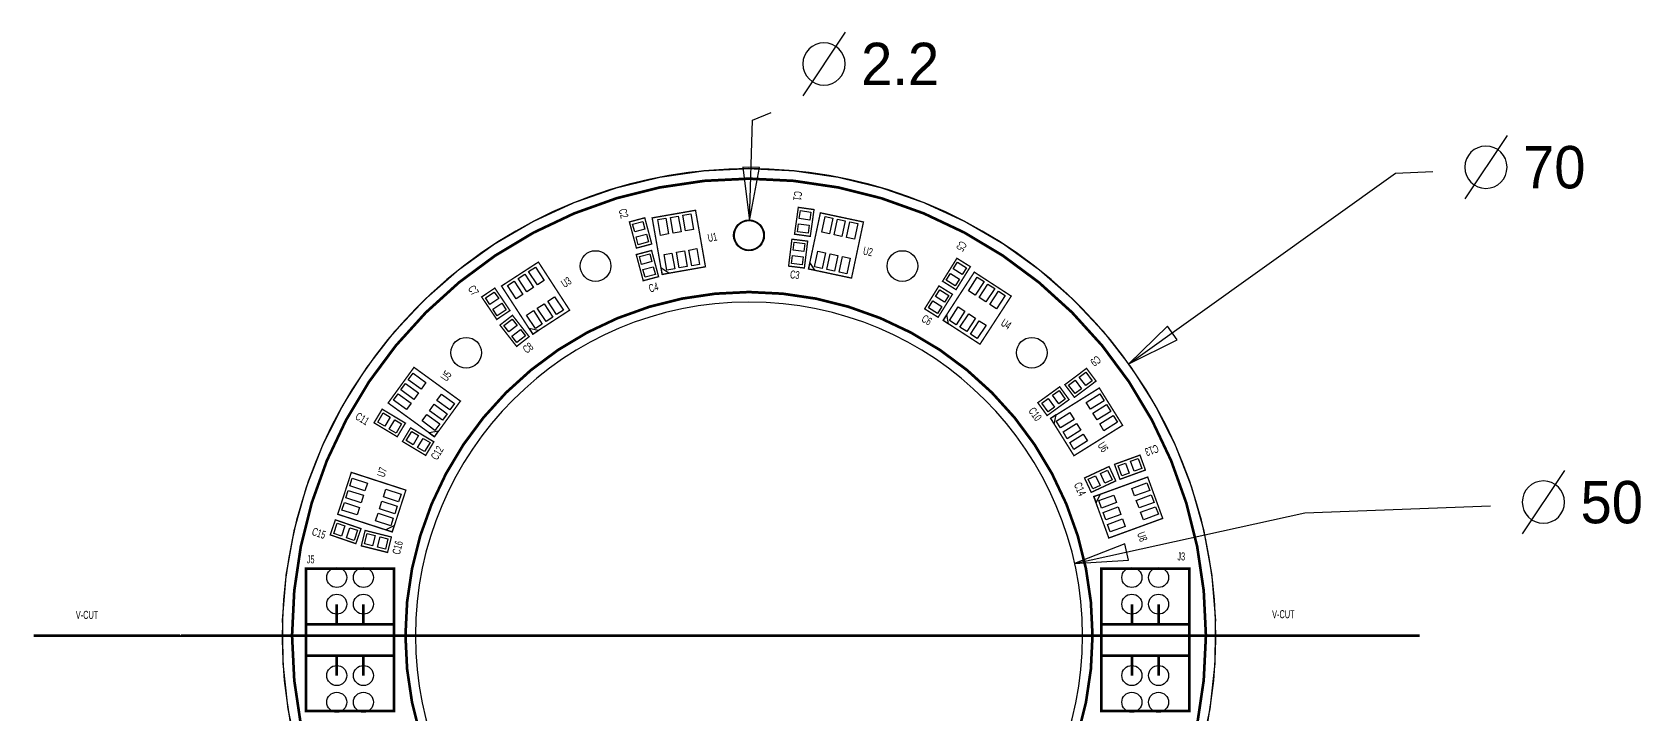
# Model space of a CAD drawing. Extents: x -54 to 67, y -80 to 45.
# Drawn here: x -53.7 to 66.8, y -5.9 to 45.2 of the extents above; entities that cross this region are included whole.
import ezdxf

# ---------------------------------------------------------------- set-up
doc = ezdxf.new("R2010")
doc.units = 0
for name, color, linetype in [('ASSEMBLY', 80, 'CONTINUOUS'), ('SILK_SCREEN', 7, 'CONTINUOUS'), ('SILK_SCREEN2', 4, 'CONTINUOUS')]:
    doc.layers.add(name, color=color, linetype=linetype)

msp = doc.modelspace()

# ---------------------------------------------------------------- linework, layer by layer
at = {"layer": 'ASSEMBLY'}
for points in [[(7.2099, 45.2312), (4.0349, 40.4688)], [(0.0344, 31.0995), (0.27, 38.63), (1.6537, 39.198)], [(56.8247, 37.4912), (53.6497, 32.7288)], [(-0.4652, 35.1171), (0.0344, 31.0995), (0.7842, 35.078), (-0.4652, 35.1171)], [(28.4707, 20.3572), (48.46, 34.65), (51.2685, 34.7775)], [(31.361, 23.1922), (28.4707, 20.3572), (32.088, 22.1754), (31.361, 23.1922)], [(61.1347, 12.3812), (57.9597, 7.6188)], [(24.4109, 5.3953), (41.67, 9.21), (55.5785, 9.7276)], [(28.1818, 6.8688), (24.4109, 5.3953), (28.4515, 5.6483), (28.1818, 6.8688)]]:
    msp.add_lwpolyline(points, dxfattribs=at)
for points in [[(7.2099, 42.85, 1), (4.0349, 42.85, 1), (7.2099, 42.85)], [(56.8247, 35.11, 1), (53.6497, 35.11, 1), (56.8247, 35.11)], [(25, 0, 1), (-25, 0, 1), (25, 0)], [(25, 0, 1), (-25, 0, 1), (25, 0)], [(61.1347, 10, 1), (57.9597, 10, 1), (61.1347, 10)]]:
    msp.add_lwpolyline(points, format="xyb", dxfattribs=at)
at = {"layer": 'ASSEMBLY', "const_width": 0.1}
msp.add_lwpolyline([(30, -18, 1.766786), (-30, -18)], format="xyb", dxfattribs=at)
at = {"layer": 'ASSEMBLY'}
for points in [[(-5.685653, 30.162021), (-5.894031, 31.34379), (-5.303147, 31.447979), (-5.094769, 30.26621)], [(-4.750153, 30.326921), (-4.958531, 31.50869), (-4.367647, 31.612879), (-4.159269, 30.43111)], [(4.563555, 31.14755), (3.771341, 31.258889), (3.854845, 31.85305), (4.647059, 31.741711)], [(5.451809, 30.235485), (5.701303, 31.409262), (6.288191, 31.284515), (6.038697, 30.110738)], [(-7.794784, 30.46965), (-8.567525, 30.262595), (-8.722816, 30.84215), (-7.950075, 31.049205)], [(-6.621253, 29.997021), (-6.829631, 31.17879), (-6.238747, 31.282979), (-6.030369, 30.10121)], [(4.424355, 30.15725), (3.632141, 30.268589), (3.715645, 30.86275), (4.507859, 30.751411)], [(6.381009, 30.037985), (6.630503, 31.211762), (7.217391, 31.087015), (6.967897, 29.913238)], [(7.310309, 29.840485), (7.559803, 31.014262), (8.146691, 30.889515), (7.897197, 29.715738)], [(-7.535984, 29.50375), (-8.308725, 29.296695), (-8.464016, 29.87625), (-7.691275, 30.083305)], [(-4.289953, 27.717221), (-4.498331, 28.89899), (-3.907447, 29.003179), (-3.699069, 27.82141)], [(3.389542, 29.476512), (4.183579, 29.379016), (4.110458, 28.783488), (3.316421, 28.880984)], [(-8.204016, 28.40625), (-7.431275, 28.613305), (-7.275984, 28.03375), (-8.048725, 27.826695)], [(-6.161053, 27.387321), (-6.369431, 28.56909), (-5.778547, 28.673279), (-5.570169, 27.49151)], [(-5.225553, 27.552221), (-5.433931, 28.73399), (-4.843047, 28.838179), (-4.634669, 27.65641)], [(3.267642, 28.484012), (4.061679, 28.386516), (3.988558, 27.790988), (3.194521, 27.888484)], [(4.900809, 27.643385), (5.150303, 28.817162), (5.737191, 28.692415), (5.487697, 27.518638)], [(5.830109, 27.445885), (6.079603, 28.619662), (6.666491, 28.494915), (6.416997, 27.321138)], [(6.759309, 27.248385), (7.008803, 28.422162), (7.595691, 28.297415), (7.346197, 27.123638)], [(15.990143, 27.061618), (15.311705, 27.485553), (15.629657, 27.994382), (16.308095, 27.570447)], [(-17.454818, 25.243406), (-18.108385, 26.249811), (-17.605182, 26.576594), (-16.951615, 25.570189)], [(-16.658118, 25.760806), (-17.311685, 26.767211), (-16.808482, 27.093994), (-16.154915, 26.087589)], [(-15.861318, 26.278206), (-16.514885, 27.284611), (-16.011682, 27.611394), (-15.358115, 26.604989)], [(-7.945216, 27.44035), (-7.172475, 27.647405), (-7.017184, 27.06785), (-7.789925, 26.860795)], [(15.460243, 26.213618), (14.781805, 26.637553), (15.099757, 27.146382), (15.778195, 26.722447)], [(16.461615, 25.850189), (17.115182, 26.856594), (17.618385, 26.529811), (16.964818, 25.523406)], [(-18.759827, 25.253966), (-19.423057, 24.806612), (-19.758573, 25.304034), (-19.095343, 25.751388)], [(-14.418018, 24.055706), (-15.071585, 25.062111), (-14.568382, 25.388894), (-13.914815, 24.382489)], [(14.299757, 25.926382), (14.978195, 25.502447), (14.660243, 24.993618), (13.981805, 25.417553)], [(17.258315, 25.332789), (17.911882, 26.339194), (18.415085, 26.012411), (17.761518, 25.006006)], [(18.055115, 24.815389), (18.708682, 25.821794), (19.211885, 25.495011), (18.558318, 24.488606)], [(-18.200627, 24.424966), (-18.863857, 23.977612), (-19.199373, 24.475034), (-18.536143, 24.922388)], [(-16.011518, 23.020906), (-16.665085, 24.027311), (-16.161882, 24.354094), (-15.508315, 23.347689)], [(-15.214818, 23.538306), (-15.868385, 24.544711), (-15.365182, 24.871494), (-14.711615, 23.865089)], [(13.769857, 25.078382), (14.448295, 24.654447), (14.130343, 24.145618), (13.451905, 24.569553)], [(15.018315, 23.627689), (15.671882, 24.634094), (16.175085, 24.307311), (15.521518, 23.300906)], [(15.815015, 23.110289), (16.468582, 24.116694), (16.971785, 23.789911), (16.318218, 22.783506)], [(-18.379903, 23.230139), (-17.749494, 23.722668), (-17.380097, 23.249861), (-18.010506, 22.757332)], [(-17.764203, 22.442139), (-17.133794, 22.934668), (-16.764397, 22.461861), (-17.394806, 21.969332)], [(16.611815, 22.592889), (17.265382, 23.599294), (17.768585, 23.272511), (17.115018, 22.266106)], [(-24.564125, 18.471724), (-25.534946, 19.177066), (-25.182275, 19.662476), (-24.211454, 18.957134)], [(25.239735, 18.741801), (24.758283, 19.38071), (25.237465, 19.741799), (25.718917, 19.10289)], [(-25.680925, 16.934624), (-26.651746, 17.639966), (-26.299075, 18.125376), (-25.328254, 17.420034)], [(-25.122525, 17.703224), (-26.093346, 18.408566), (-25.740675, 18.893976), (-24.769854, 18.188634)], [(-22.420225, 16.914124), (-23.391046, 17.619466), (-23.038375, 18.104876), (-22.067554, 17.399534)], [(23.237591, 18.359942), (23.707819, 17.712729), (23.222409, 17.360058), (22.752181, 18.007271)], [(24.441135, 18.140001), (23.959683, 18.77891), (24.438865, 19.139999), (24.920317, 18.50109)], [(25.282195, 17.476463), (26.299853, 18.112366), (26.617805, 17.603537), (25.600147, 16.967634)], [(-22.978625, 16.145524), (-23.949446, 16.850866), (-23.596775, 17.336276), (-22.625954, 16.630934)], [(22.428591, 17.772142), (22.898819, 17.124929), (22.413409, 16.772258), (21.943181, 17.419471)], [(25.785595, 16.670863), (26.803253, 17.306766), (27.121205, 16.797937), (26.103547, 16.162034)], [(-26.894035, 16.373355), (-27.306065, 15.687622), (-27.820365, 15.996645), (-27.408335, 16.682378)], [(-26.036835, 15.858355), (-26.448865, 15.172622), (-26.963165, 15.481645), (-26.551135, 16.167378)], [(-23.537025, 15.377024), (-24.507846, 16.082366), (-24.155175, 16.567776), (-23.184354, 15.862434)], [(23.034895, 16.072163), (24.052553, 16.708066), (24.370505, 16.199237), (23.352847, 15.563334)], [(23.538295, 15.266563), (24.555953, 15.902466), (24.873905, 15.393637), (23.856247, 14.757734)], [(26.288995, 15.865163), (27.306653, 16.501066), (27.624605, 15.992237), (26.606947, 15.356334)], [(-25.693165, 14.611645), (-25.281135, 15.297378), (-24.766835, 14.988355), (-25.178865, 14.302622)], [(-24.835965, 14.096645), (-24.423935, 14.782378), (-23.909635, 14.473355), (-24.321665, 13.787622)], [(24.041695, 14.460863), (25.059353, 15.096766), (25.377305, 14.587937), (24.359647, 13.952034)], [(28.8746, 12.313517), (28.600984, 13.065271), (29.1648, 13.270483), (29.438416, 12.518729)], [(26.882845, 12.399309), (27.22094, 11.674262), (26.677155, 11.420691), (26.33906, 12.145738)], [(27.9349, 11.971517), (27.661284, 12.723271), (28.2251, 12.928483), (28.498716, 12.176729)], [(-29.078471, 9.942773), (-30.219739, 10.313593), (-30.034329, 10.884227), (-28.893061, 10.513407)], [(-28.784971, 10.846273), (-29.926239, 11.217093), (-29.740829, 11.787727), (-28.599561, 11.416907)], [(-26.264671, 10.027373), (-27.405939, 10.398193), (-27.220529, 10.968827), (-26.079261, 10.598007)], [(25.976545, 11.976709), (26.31464, 11.251662), (25.770855, 10.998091), (25.43276, 11.723138)], [(28.703578, 11.026696), (29.83121, 11.43712), (30.036422, 10.873304), (28.90879, 10.46288)], [(-29.372071, 9.039273), (-30.513339, 9.410093), (-30.327929, 9.980727), (-29.186661, 9.609907)], [(-26.558171, 9.123873), (-27.699439, 9.494693), (-27.514029, 10.065327), (-26.372761, 9.694507)], [(26.213378, 10.120296), (27.34101, 10.53072), (27.546222, 9.966904), (26.41859, 9.55648)], [(29.028478, 10.133996), (30.15611, 10.54442), (30.361322, 9.980604), (29.23369, 9.57018)], [(29.353378, 9.241296), (30.48101, 9.65172), (30.686222, 9.087904), (29.55859, 8.67748)], [(-26.851771, 8.220373), (-27.993039, 8.591193), (-27.807629, 9.161827), (-26.666361, 8.791007)], [(26.538278, 9.227596), (27.66591, 9.63802), (27.871122, 9.074204), (26.74349, 8.66378)], [(26.863278, 8.334896), (27.99091, 8.74532), (28.196122, 8.181504), (27.06849, 7.77108)], [(-30.291617, 8.216137), (-30.552072, 7.459722), (-31.119383, 7.655063), (-30.858928, 8.411478)], [(-29.346117, 7.890537), (-29.606572, 7.134122), (-30.173883, 7.329463), (-29.913428, 8.085878)], [(-28.807857, 6.864458), (-28.61432, 7.640695), (-28.032143, 7.495542), (-28.22568, 6.719305)], [(-27.837557, 6.622558), (-27.64402, 7.398795), (-27.061843, 7.253642), (-27.25538, 6.477405)]]:
    msp.add_lwpolyline(points, close=True, dxfattribs=at)
for centre, radius in [((0, 30), 1.15), ((-11.5, 27.7), 1.15), ((11.5, 27.7), 1.15), ((-21.2, 21.2), 1.15), ((21.2, 21.2), 1.15), ((-30.9, 4.35), 0.75), ((-28.9, 4.35), 0.75), ((28.7, 4.35), 0.75), ((30.7, 4.35), 0.75), ((-30.9, 2.35), 0.75), ((-28.9, 2.35), 0.75), ((28.7, 2.35), 0.75), ((30.7, 2.35), 0.75), ((-30.9, -3), 0.75), ((-28.9, -3), 0.75), ((28.7, -3), 0.75), ((30.7, -3), 0.75), ((-30.9, -5), 0.75), ((-28.9, -5), 0.75), ((28.7, -5), 0.75), ((30.7, -5), 0.75)]:
    msp.add_circle(centre, radius, dxfattribs=at)
at = {"layer": 'SILK_SCREEN'}
for points, const_width in [([(34.25, 0, 1), (-34.25, 0, 1), (34.25, 0)], 0.2), ([(1.1, 30, 1), (-1.1, 30, 1), (1.1, 30)], 0.1), ([(25.75, 0, 1), (-25.75, 0, 1), (25.75, 0)], 0.2)]:
    msp.add_lwpolyline(points, format="xyb", dxfattribs=dict(at, const_width=const_width))
for points, const_width in [([(-8.5155, 29.3345), (-8.9633, 31.0055), (-7.8138, 31.3135), (-7.2884, 29.3527), (-8.4379, 29.0447), (-8.5155, 29.3345)], 0.1), ([(-6.9628, 31.3584), (-4.0084, 31.8793), (-3.2617, 27.6447), (-6.5116, 27.0716), (-7.2583, 31.3063), (-6.9628, 31.3584)], 0.1), ([(3.4565, 30.3842), (3.6973, 32.0973), (4.8757, 31.9317), (4.5932, 29.9215), (3.4148, 30.0871), (3.4565, 30.3842)], 0.1), ([(5.6451, 31.6257), (8.5795, 31.0019), (7.6855, 26.7959), (4.4576, 27.482), (5.3516, 31.6881), (5.6451, 31.6257)], 0.1), ([(4.3612, 29.2665), (4.1504, 27.5494), (2.9692, 27.6945), (3.2166, 29.7093), (4.3978, 29.5643), (4.3612, 29.2665)], 0.1), ([(-18.3012, 26.3631), (-15.7852, 27.997), (-13.4432, 24.3907), (-16.2108, 22.5934), (-18.5528, 26.1997), (-18.3012, 26.3631)], 0.1), ([(-7.2245, 28.5755), (-6.7767, 26.9045), (-7.9262, 26.5965), (-8.4516, 28.5573), (-7.3021, 28.8653), (-7.2245, 28.5755)], 0.1), ([(14.6684, 26.8146), (15.5851, 28.2817), (16.5943, 27.6511), (15.5186, 25.9295), (14.5094, 26.5601), (14.6684, 26.8146)], 0.1), ([(17.1402, 27.0788), (19.6563, 25.4449), (17.3143, 21.8386), (14.5467, 23.6359), (16.8886, 27.2422), (17.1402, 27.0788)], 0.1), ([(-19.0717, 23.946), (-20.0391, 25.3802), (-19.0526, 26.0457), (-17.9174, 24.3627), (-18.9039, 23.6973), (-19.0717, 23.946)], 0.1), ([(15.0916, 25.3254), (14.1749, 23.8583), (13.1657, 24.4889), (14.2414, 26.2105), (15.2506, 25.5799), (15.0916, 25.3254)], 0.1), ([(-17.5444, 23.7687), (-16.4793, 22.4055), (-17.417, 21.6728), (-18.6668, 23.2725), (-17.7291, 24.0051), (-17.5444, 23.7687)], 0.1), ([(-26.8723, 17.6766), (-25.109, 20.1037), (-21.6302, 17.5762), (-23.5699, 14.9064), (-27.0487, 17.4339), (-26.8723, 17.6766)], 0.1), ([(23.9172, 18.9848), (25.2989, 20.026), (26.015, 19.0756), (24.3938, 17.8539), (23.6776, 18.8043), (23.9172, 18.9848)], 0.1), ([(23.7467, 17.5061), (22.3471, 16.4892), (21.6476, 17.452), (23.2899, 18.6452), (23.9894, 17.6825), (23.7467, 17.5061)], 0.1), ([(26.4165, 18.3032), (28.0062, 15.759), (24.3596, 13.4804), (22.6109, 16.2789), (26.2575, 18.5576), (26.4165, 18.3032)], 0.1), ([(-26.6239, 15.0561), (-28.1068, 15.9471), (-27.4939, 16.9672), (-25.7538, 15.9216), (-26.3667, 14.9016), (-26.6239, 15.0561)], 0.1), ([(-25.1061, 15.4139), (-23.6232, 14.5229), (-24.2361, 13.5028), (-25.9762, 14.5484), (-25.3633, 15.5684), (-25.1061, 15.4139)], 0.1), ([(27.6809, 12.9326), (29.3065, 13.5243), (29.7136, 12.406), (27.806, 11.7117), (27.399, 12.83), (27.6809, 12.9326)], 0.1), ([(-30.7345, 9.3768), (-29.8074, 12.2299), (-25.7178, 10.9012), (-26.7376, 7.7627), (-30.8272, 9.0915), (-30.7345, 9.3768)], 0.1), ([(27.2197, 11.464), (25.6517, 10.7329), (25.1489, 11.8114), (26.9887, 12.6693), (27.4915, 11.5908), (27.2197, 11.464)], 0.1), ([(29.985, 11.5995), (31.011, 8.7804), (26.9704, 7.3097), (25.8416, 10.4107), (29.8823, 11.8814), (29.985, 11.5995)], 0.1), ([(-29.7536, 6.9838), (-31.3893, 7.547), (-31.0019, 8.6722), (-29.0824, 8.0113), (-29.4699, 6.8861), (-29.7536, 6.9838)], 0.1), ([(-28.4811, 7.8033), (-26.8024, 7.3848), (-27.0903, 6.2301), (-29.0601, 6.7213), (-28.7721, 7.8759), (-28.4811, 7.8033)], 0.1), ([(-29.9, -1.5), (-33.2, -1.5), (-33.2, 5), (-26.6, 5), (-26.6, -1.5), (-29.9, -1.5)], 0.2), ([(29.7, -1.5), (26.4, -1.5), (26.4, 5), (33, 5), (33, -1.5), (29.7, -1.5)], 0.2), ([(-30.9, 2.35), (-30.9, 0.85)], 0.2), ([(-28.9, 2.35), (-28.9, 0.85)], 0.2), ([(28.7, 2.35), (28.7, 0.85)], 0.2), ([(30.7, 2.35), (30.7, 0.85)], 0.2), ([(-42.64, 0), (-53.63, 0)], 0.2), ([(-42.65, 0.01), (-42.64, 0), (50.27, 0)], 0.2), ([(-29.9, 0.85), (-26.6, 0.85), (-26.6, -5.65), (-33.2, -5.65), (-33.2, 0.85), (-29.9, 0.85)], 0.2), ([(29.7, 0.85), (33, 0.85), (33, -5.65), (26.4, -5.65), (26.4, 0.85), (29.7, 0.85)], 0.2), ([(-30.9, -3), (-30.9, -1.5)], 0.2), ([(-28.9, -3), (-28.9, -1.5)], 0.2), ([(28.7, -3), (28.7, -1.5)], 0.2), ([(30.7, -3), (30.7, -1.5)], 0.2)]:
    msp.add_lwpolyline(points, dxfattribs=dict(at, const_width=const_width))
for points in [[(4.4576, 27.482), (4.9467, 27.3781), (4.5616, 27.9711)], [(-6.5116, 27.0716), (-6.0192, 27.1584), (-6.5984, 27.564)], [(-16.2108, 22.5934), (-15.7915, 22.8657), (-16.4832, 23.0127)], [(14.5467, 23.6359), (14.966, 23.3636), (14.819, 24.0552)], [(22.6109, 16.2789), (22.8758, 15.8549), (23.0349, 16.5439)], [(-23.5699, 14.9064), (-23.276, 15.3109), (-23.9744, 15.2003)], [(25.8416, 10.4107), (26.0126, 9.9409), (26.3115, 10.5817)], [(-26.7376, 7.7627), (-26.5831, 8.2382), (-27.2132, 7.9172)]]:
    msp.add_lwpolyline(points, close=True, dxfattribs=at)
at = {"layer": 'SILK_SCREEN2'}
msp.add_lwpolyline([(-30, -55), (30, -55), (30, -18, 1.766667), (-30, -18)], format="xyb", close=True, dxfattribs=at)

# ---------------------------------------------------------------- texts
at = {"layer": 'ASSEMBLY', "width": 0.992}
for s, p in [('2.2', (8.4037, 41.2625)), ('70', (58.0185, 33.5225)), ('50', (62.3285, 8.4125))]:
    msp.add_text(s, height=3.175, dxfattribs=at).set_placement(p)
at = {"layer": 'SILK_SCREEN', "width": 0.666667}
for s, rotation, p in [('C1', 262, (3.4, 33.35)), ('C2', 285, (-9.78, 31.91)), ('U1', 10, (-3.04, 29.5)), ('U2', 348, (8.51, 28.57)), ('C5', 238, (15.87, 29.64)), ('U3', 33, (-13.83, 26.04)), ('C3', 353, (3.05, 26.79)), ('C7', 304, (-21.1, 26)), ('C4', 15, (-7.42, 25.71)), ('C6', 328, (12.87, 23.59)), ('U4', 327, (18.82, 23.29)), ('C8', 38, (-16.66, 21.11)), ('C9', 217, (26.09, 21.03)), ('U5', 54, (-22.67, 19)), ('C10', 306, (20.91, 16.83)), ('C11', 329, (-29.57, 16.26)), ('U6', 302, (26.1, 14.27)), ('C12', 59, (-23.38, 13.1)), ('C13', 200, (30.57, 14.34)), ('U7', 72, (-27.33, 11.82)), ('C14', 295, (24.3304, 11.3157)), ('C15', 341, (-32.8163, 7.5562)), ('U8', 290, (29.0805, 7.6394)), ('C16', 76, (-26.1717, 6.0297))]:
    msp.add_text(s, height=0.6, rotation=rotation, dxfattribs=at).set_placement(p)
for s, p in [('J3', (32.11, 5.63)), ('J5', (-33.15, 5.41)), ('V-CUT', (-50.46, 1.25)), ('V-CUT', (39.21, 1.3))]:
    msp.add_text(s, height=0.6, dxfattribs=at).set_placement(p)

doc.saveas('drawing.dxf')
